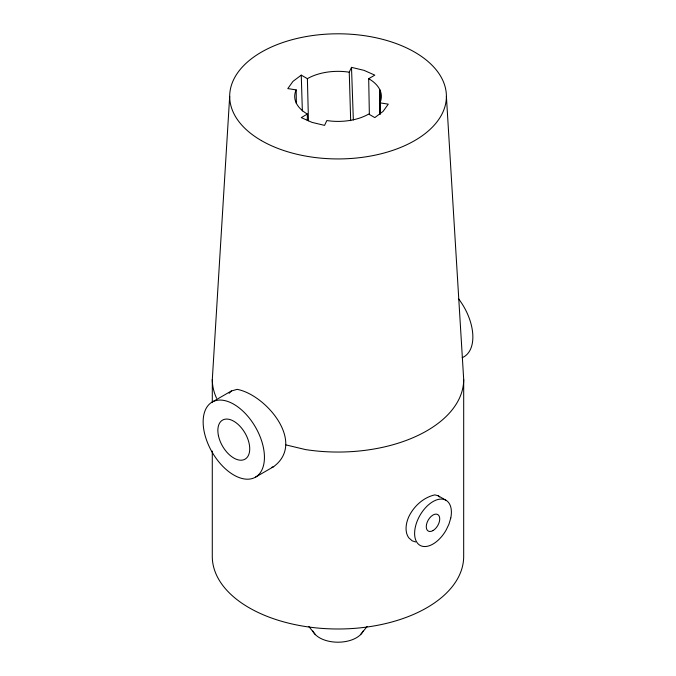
<?xml version="1.0" encoding="UTF-8"?>
<svg xmlns="http://www.w3.org/2000/svg" width="676" height="676" viewBox="0 0 676 676"><rect width="100%" height="100%" fill="white"/><g stroke="black" fill="none" stroke-linecap="round" stroke-linejoin="round"><path stroke-width="1.01" d="M212.289 451.078L212.281 556.399A125.694 72.585 0 0 0 337.975 628.993A125.694 72.585 0 0 0 463.677 556.416L463.694 379.481L446.397 96.381M212.298 402.626L212.306 379.456L229.679 96.364M379.904 114.143L379.904 89.9L379.996 114.134M379.76 114.464L379.904 102.853A43.34 25.029 0 0 0 368.69 78.678L374.817 75.137L364.043 70.363L351.503 67.363L349.255 72.197L350.675 120.7M307.267 120.387L307.386 114.067A43.34 25.029 0 0 1 296.173 89.891L287.799 88.59L292.995 81.348L301.259 75.129L307.386 78.669A43.34 25.029 0 0 1 349.255 72.197M212.129 402.093L231.386 390.973L237.141 389.359C265.71 394.598 306.338 442.324 273.636 466.677L255.46 477.172A43.34 25.02 60 0 1 204.186 431.694A43.34 25.02 60 0 1 241.729 410.036A43.34 25.02 60 0 1 255.46 477.172M360.485 634.696L367.119 626.491M229.139 393.305L231.386 390.973M307.386 114.067L301.259 117.607L312.033 122.381L324.573 125.381L326.821 120.548A43.34 25.029 0 0 0 368.69 114.067L374.817 117.607L383.081 111.388L388.277 104.146L379.904 102.853M271.845 467.285L273.636 466.677M285.965 444.909L305.467 449.574A125.694 72.585 0 0 0 463.694 379.481M446.008 500.291L438.166 495.762L434.854 494.874C423.48 497.409 413.856 506.214 408.845 516.641A25.823 16.723 -53 0 0 408.845 537.868L412.149 540.8L415.596 541.975M438.166 495.762L439.434 497.004M308.822 626.491L315.447 634.688M351.503 67.363L353.345 119.998M301.259 75.129L302.358 110.991M307.386 78.669L308.467 120.827M368.69 78.678L369.366 114.582M296.173 89.891L296.341 103.589M216.582 398.248A125.694 72.585 0 0 1 212.306 379.456M363.088 631.071A26.009 15.016 0 0 1 337.966 642.2A26.009 15.016 0 0 1 312.844 631.071M458.776 299.096A43.34 25.02 60 0 1 462.198 357.672M450.765 518.053L448.923 524.23L445.999 530.314A26.009 15.016 -60 0 1 416.332 541.408A26.009 15.016 -60 0 1 431.398 502.581A26.009 15.016 -60 0 1 450.765 518.053M261.418 140.608A108.363 62.572 0 0 0 442.704 112.571A108.363 62.572 0 0 0 309.988 35.929A108.363 62.572 0 0 0 261.418 140.608M218.399 435.505A22.536 13.013 60 0 0 245.058 459.156A22.536 13.013 60 0 0 237.918 424.241A22.536 13.013 60 0 0 218.399 435.505M432.995 530.592A9.532 5.501 -60 0 0 438.842 515.543A9.532 5.501 -60 0 0 427.164 522.286A9.532 5.501 -60 0 0 432.995 530.592"/></g></svg>
